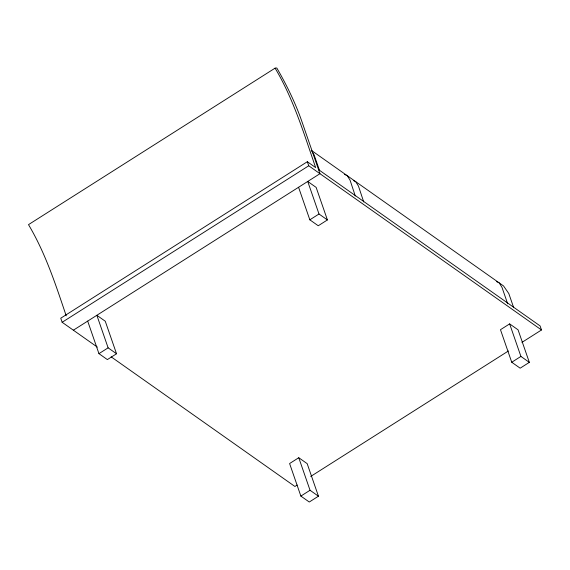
<?xml version="1.0" encoding="UTF-8"?>
<svg xmlns="http://www.w3.org/2000/svg" width="570" height="570" viewBox="0 0 570 570"><rect width="100%" height="100%" fill="white"/><g stroke="black" fill="none" stroke-linecap="round" stroke-linejoin="round"><path stroke-width="0.85" d="M73.366 330.194L319.955 173.7L301.615 120.733A122.564 38.261 57.6 0 0 276.799 67.98L275.089 68.144L28.5 224.637C45.436 253.059 55.696 284.637 66.206 315.816M275.089 68.144C293.564 99.073 303.967 133.758 315.659 167.587L307.33 161.716L60.741 318.217L62.151 322.285L97.342 347.102M62.151 322.285L308.74 165.785L541.5 329.973L521.956 342.378M98.952 353.656L108.122 347.835L116.537 353.77L107.367 359.592L98.952 353.656L87.68 321.11M309.831 219.82L319.001 213.999L327.415 219.935L318.245 225.756L309.831 219.82L298.566 187.273M298.766 457.724L289.596 463.538L300.867 496.085L309.275 502.02L318.445 496.199L307.18 463.652L298.766 457.724L310.037 490.264L318.445 496.199M509.644 323.888L500.474 329.702L511.746 362.249L520.161 368.184L529.331 362.363L518.059 329.823L509.644 323.888L520.916 356.428L529.331 362.363M297.169 485.041L294.911 486.474L111.143 356.841M310.7 476.449L508.419 350.97M300.867 496.085L310.037 490.264M511.746 362.249L520.916 356.428M344.501 174.384L347.251 175.695L350.065 180.177L355.295 195.994M353.607 180.647L355.666 181.63L358.473 186.112L363.71 201.93M496.413 281.544L499.163 282.855L501.978 287.337L507.671 303.774M318.544 169.632L540.089 325.905L541.5 329.973M513.634 307.508L508.796 293.529L503.538 285.94L311.277 150.316L314.084 154.798L319.492 170.416M307.33 161.716L308.74 165.785M327.415 219.935L316.143 187.395L307.729 181.46L319.001 213.999M116.537 353.77L105.265 321.224L96.85 315.288L108.122 347.835"/></g></svg>
